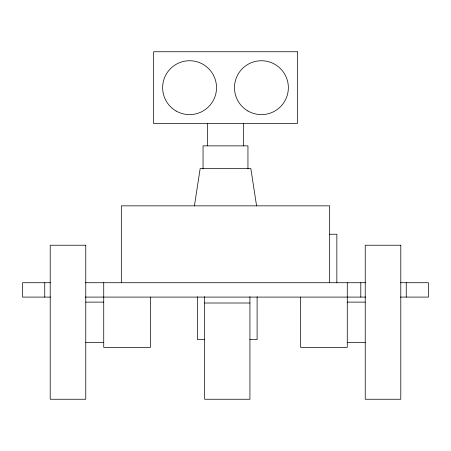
<?xml version="1.0" encoding="UTF-8"?>
<svg xmlns="http://www.w3.org/2000/svg" width="451" height="451" viewBox="0 0 451 451"><rect width="100%" height="100%" fill="white"/><g stroke="black" fill="none" stroke-linecap="round" stroke-linejoin="round"><path stroke-width="0.68" d="M194.426 205.853L200.176 168.494L250.824 168.494L256.574 205.853M329.67 234.227L336.852 234.227L336.852 282.721M50.349 282.721L22.55 282.721L22.55 297.091L50.574 297.091M85.267 282.721L365.733 282.721M400.663 282.721L428.45 282.721L428.45 297.091L400.426 297.091M85.267 297.091L365.733 297.091M85.769 302.119L103.73 302.119M347.27 302.119L365.231 302.119M204.664 303.004L249.927 303.004M204.664 339.62L197.482 339.62L197.482 296.752M249.927 339.62L257.109 339.62L257.109 296.752M85.769 342.348L103.73 342.348M347.27 342.348L365.231 342.348M406.255 282.721L406.255 297.091M360.8 282.721L360.8 297.091M347.27 282.721L347.27 347.377L300.575 347.377L300.575 297.091M329.67 282.721L329.67 205.853L121.33 205.853L121.33 282.721M249.927 296.696L249.927 399.248L204.664 399.248L204.664 296.696M247.949 168.883L247.949 145.865L203.051 145.865L203.051 168.883M243.461 123.597L243.461 145.865M207.539 123.597L207.539 145.865M150.425 297.091L150.425 347.377L103.73 347.377L103.73 282.721M44.745 282.721L44.745 297.091M297.339 51.752L153.661 51.752L153.661 123.597L297.339 123.597L297.339 51.752M85.769 245.226L50.208 245.226L50.208 399.248L85.769 399.248L85.769 245.226M400.792 245.226L365.231 245.226L365.231 399.248L400.792 399.248L400.792 245.226M176.11 111.008A26.942 26.942 0 0 0 216.519 87.674A26.942 26.942 0 0 0 176.11 64.346A26.942 26.942 0 0 0 176.11 111.008M247.949 111.008A26.942 26.942 0 0 0 288.358 87.674A26.942 26.942 0 0 0 247.949 64.346A26.942 26.942 0 0 0 247.949 111.008"/></g></svg>
